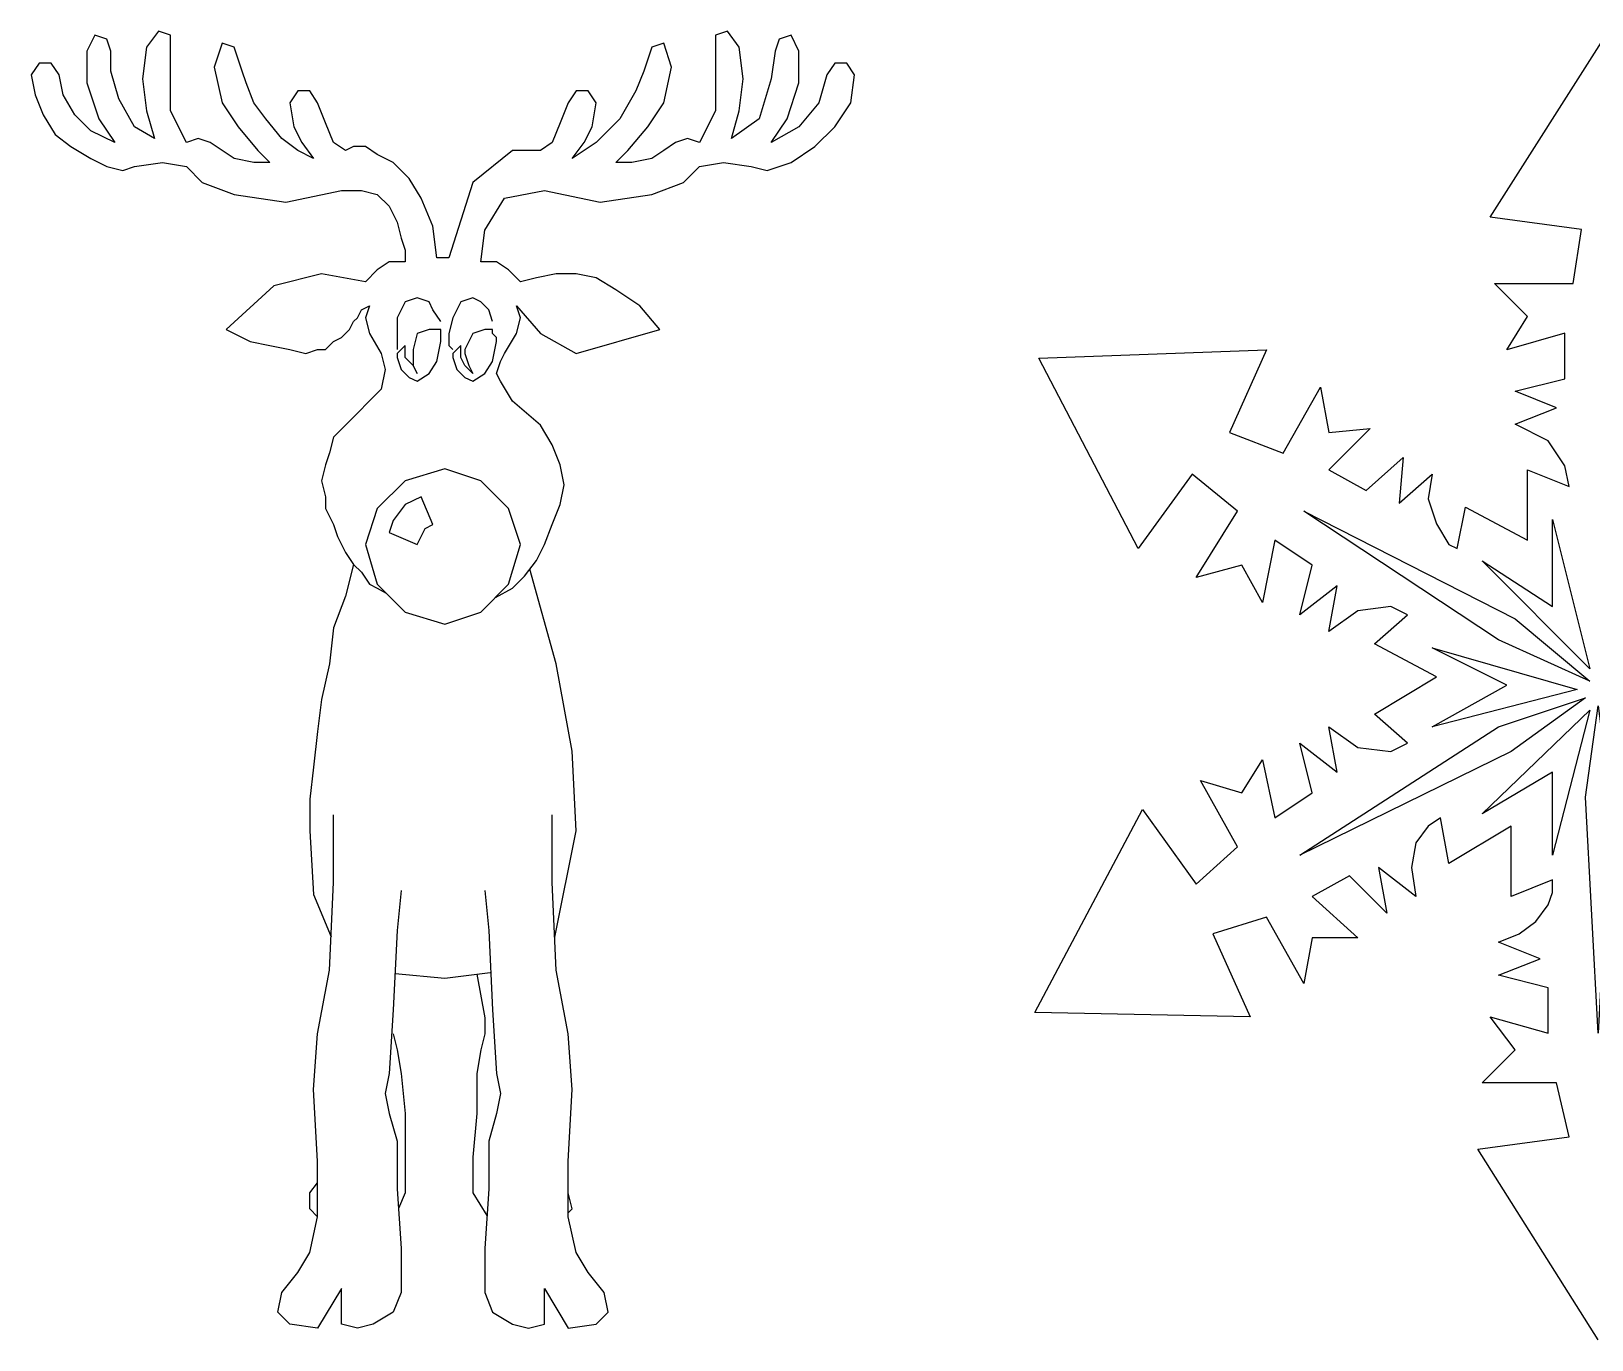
# Model space of a CAD drawing. Extents: x -95 to 513, y -317 to 40.
# Drawn here: x 43 to 131.5, y -54.2 to 20 of the extents above; entities that cross this region are included whole.
import ezdxf

# ---------------------------------------------------------------- set-up
doc = ezdxf.new("R2010")
doc.units = 0
doc.header["$MEASUREMENT"] = 0
doc.layers.get('0').update_dxf_attribs({"linetype": 'CONTINUOUS'})

msp = doc.modelspace()

# ---------------------------------------------------------------- linework, layer by layer
at = {"color": 1}
for p, q in [((46.617654, 19.803196), (46.166422, 18.900728)), ((47.294507, 19.577576), (46.617654, 19.803196)), ((47.520123, 18.900728), (47.294507, 19.577576)), ((50.227529, 20.028812), (49.550676, 19.126344)), ((50.904377, 19.803196), (50.227529, 20.028812)), ((50.904377, 18.900728), (50.904377, 19.803196)), ((82.490771, 20.028812), (81.813918, 19.803196)), ((81.813918, 19.803196), (81.813918, 18.900728)), ((83.167624, 19.126344), (82.490771, 20.028812)), ((85.423793, 19.577576), (85.198177, 18.900728)), ((86.100646, 19.803196), (85.423793, 19.577576)), ((86.551878, 18.900728), (86.100646, 19.803196)), ((46.166422, 18.900728), (46.166422, 18.900728)), ((46.166422, 18.900728), (46.166422, 17.09579)), ((47.520123, 17.772643), (47.520123, 18.900728)), ((47.520123, 18.900728), (47.520123, 18.900728)), ((49.550676, 19.126344), (49.32506, 17.321406)), ((49.550676, 19.126344), (49.550676, 19.126344)), ((50.904377, 17.547022), (50.904377, 18.900728)), ((50.904377, 18.900728), (50.904377, 18.900728)), ((53.837399, 19.35196), (53.386167, 17.998259)), ((54.514252, 19.126344), (53.837399, 19.35196)), ((54.965488, 17.772643), (54.514252, 19.126344)), ((78.204048, 19.126344), (77.752812, 17.772643)), ((78.880896, 19.35196), (78.204048, 19.126344)), ((79.332133, 17.998259), (78.880896, 19.35196)), ((81.813918, 18.900728), (81.813918, 18.900728)), ((81.813918, 18.900728), (81.813918, 17.547022)), ((83.39324, 17.321406), (83.167624, 19.126344)), ((83.167624, 19.126344), (83.167624, 19.126344)), ((85.198177, 18.900728), (84.972561, 17.321406)), ((85.198177, 18.900728), (85.198177, 18.900728)), ((86.551878, 17.09579), (86.551878, 18.900728)), ((86.551878, 18.900728), (86.551878, 18.900728)), ((43.459016, 18.223875), (43.007779, 17.547022)), ((44.135864, 18.223875), (43.459016, 18.223875)), ((44.587101, 17.547022), (44.135864, 18.223875)), ((47.971355, 16.193322), (47.520123, 17.772643)), ((53.386167, 17.998259), (53.386167, 17.998259)), ((53.386167, 17.998259), (53.837399, 15.967706)), ((55.191104, 17.09579), (54.965488, 17.772643)), ((54.965488, 17.772643), (54.965488, 17.772643)), ((77.752812, 17.772643), (77.30158, 16.644554)), ((77.752812, 17.772643), (77.752812, 17.772643)), ((78.880896, 15.967706), (79.332133, 17.998259)), ((79.332133, 17.998259), (79.332133, 17.998259)), ((88.582431, 18.223875), (88.131199, 17.547022)), ((89.259284, 18.223875), (88.582431, 18.223875)), ((89.71052, 17.547022), (89.259284, 18.223875)), ((43.007779, 17.547022), (43.007779, 17.547022)), ((43.007779, 17.547022), (43.2334, 16.418938)), ((44.812717, 16.418938), (44.587101, 17.547022)), ((44.587101, 17.547022), (44.587101, 17.547022)), ((46.166422, 17.09579), (46.84327, 15.065237)), ((49.32506, 17.321406), (49.550676, 15.516469)), ((50.904377, 15.516469), (50.904377, 17.547022)), ((55.642336, 15.967706), (55.191104, 17.09579)), ((81.813918, 17.547022), (81.813918, 15.516469)), ((83.167624, 15.516469), (83.39324, 17.321406)), ((84.972561, 17.321406), (84.295708, 15.065237)), ((85.87503, 15.065237), (86.551878, 17.09579)), ((88.131199, 17.547022), (87.679963, 15.967706)), ((88.131199, 17.547022), (88.131199, 17.547022)), ((89.4849, 15.967706), (89.71052, 17.547022)), ((89.71052, 17.547022), (89.71052, 17.547022)), ((43.2334, 16.418938), (43.684632, 15.290853)), ((45.489569, 15.290853), (44.812717, 16.418938)), ((48.873824, 14.614), (47.971355, 16.193322)), ((53.837399, 15.967706), (54.739868, 14.614)), ((56.319189, 15.065237), (55.642336, 15.967706)), ((58.124126, 16.644554), (57.67289, 15.967706)), ((57.67289, 15.967706), (57.67289, 15.967706)), ((57.67289, 15.967706), (57.89851, 14.614)), ((58.800979, 16.644554), (58.124126, 16.644554)), ((59.252211, 15.967706), (58.800979, 16.644554)), ((59.703447, 14.839617), (59.252211, 15.967706)), ((59.252211, 15.967706), (59.252211, 15.967706)), ((73.466089, 15.967706), (73.014852, 14.839617)), ((73.917321, 16.644554), (73.466089, 15.967706)), ((73.466089, 15.967706), (73.466089, 15.967706)), ((74.594174, 16.644554), (73.917321, 16.644554)), ((75.045406, 15.967706), (74.594174, 16.644554)), ((74.81979, 14.614), (75.045406, 15.967706)), ((75.045406, 15.967706), (75.045406, 15.967706)), ((77.30158, 16.644554), (76.399111, 15.065237)), ((77.978428, 14.614), (78.880896, 15.967706)), ((87.679963, 15.967706), (86.551878, 14.614)), ((88.582431, 14.614), (89.4849, 15.967706)), ((43.684632, 15.290853), (44.361485, 14.162768)), ((46.392038, 14.388384), (45.489569, 15.290853)), ((46.84327, 15.065237), (47.745739, 13.711532)), ((49.550676, 15.516469), (50.001913, 13.937152)), ((51.806846, 13.711532), (50.904377, 15.516469)), ((57.221657, 13.937152), (56.319189, 15.065237)), ((76.399111, 15.065237), (75.045406, 13.711532)), ((81.813918, 15.516469), (80.91145, 13.711532)), ((82.716387, 13.937152), (83.167624, 15.516469)), ((84.295708, 15.065237), (82.716387, 13.937152)), ((84.972561, 13.711532), (85.87503, 15.065237)), ((44.361485, 14.162768), (45.263953, 13.485916)), ((47.745739, 13.711532), (46.392038, 14.388384)), ((50.001913, 13.937152), (48.873824, 14.614)), ((54.739868, 14.614), (55.867957, 13.2603)), ((57.89851, 14.614), (58.349742, 13.711532)), ((60.154679, 13.711532), (59.703447, 14.839617)), ((73.014852, 14.839617), (72.56362, 13.711532)), ((74.368558, 13.711532), (74.81979, 14.614)), ((76.850343, 13.2603), (77.978428, 14.614)), ((86.551878, 14.614), (84.972561, 13.711532)), ((87.454346, 13.485916), (88.582431, 14.614)), ((45.263953, 13.485916), (46.392038, 12.809063)), ((47.745739, 13.711532), (47.745739, 13.711532)), ((50.001913, 13.937152), (50.001913, 13.937152)), ((52.483698, 13.937152), (51.806846, 13.711532)), ((51.806846, 13.711532), (51.806846, 13.711532)), ((53.160551, 13.711532), (52.483698, 13.937152)), ((53.837399, 13.2603), (53.160551, 13.711532)), ((58.124126, 13.2603), (57.221657, 13.937152)), ((58.349742, 13.711532), (59.026595, 12.809063)), ((60.831532, 13.2603), (60.154679, 13.711532)), ((61.282764, 13.485916), (60.831532, 13.2603)), ((61.959617, 13.485916), (61.282764, 13.485916)), ((62.636469, 13.034684), (61.959617, 13.485916)), ((72.56362, 13.711532), (71.886768, 13.2603)), ((75.045406, 13.711532), (73.691705, 12.809063)), ((73.691705, 12.809063), (74.368558, 13.711532)), ((79.557749, 13.711532), (78.880896, 13.2603)), ((80.234602, 13.937152), (79.557749, 13.711532)), ((80.91145, 13.711532), (80.234602, 13.937152)), ((80.91145, 13.711532), (80.91145, 13.711532)), ((82.716387, 13.937152), (82.716387, 13.937152)), ((84.972561, 13.711532), (84.972561, 13.711532)), ((86.100646, 12.583447), (87.454346, 13.485916)), ((46.392038, 12.809063), (47.294507, 12.357831)), ((48.873824, 12.357831), (50.453145, 12.583447)), ((50.453145, 12.583447), (51.806846, 12.357831)), ((54.514252, 12.809063), (53.837399, 13.2603)), ((53.837399, 13.2603), (53.837399, 13.2603)), ((55.642336, 12.583447), (54.514252, 12.809063)), ((56.544805, 12.583447), (55.642336, 12.583447)), ((55.867957, 13.2603), (56.544805, 12.583447)), ((56.544805, 12.583447), (56.544805, 12.583447)), ((59.026595, 12.809063), (58.124126, 13.2603)), ((59.026595, 12.809063), (59.026595, 12.809063)), ((60.831532, 13.2603), (60.831532, 13.2603)), ((63.538938, 12.583447), (62.636469, 13.034684)), ((64.441402, 11.680978), (63.538938, 12.583447)), ((70.307451, 13.2603), (68.051277, 11.455362)), ((71.886768, 13.2603), (70.307451, 13.2603)), ((71.886768, 13.2603), (71.886768, 13.2603)), ((73.691705, 12.809063), (73.691705, 12.809063)), ((76.173495, 12.583447), (76.850343, 13.2603)), ((77.075959, 12.583447), (76.173495, 12.583447)), ((76.173495, 12.583447), (76.173495, 12.583447)), ((78.204048, 12.809063), (77.075959, 12.583447)), ((78.880896, 13.2603), (78.204048, 12.809063)), ((78.880896, 13.2603), (78.880896, 13.2603)), ((80.91145, 12.357831), (82.265155, 12.583447)), ((82.265155, 12.583447), (83.844472, 12.357831)), ((84.746941, 12.132215), (86.100646, 12.583447)), ((47.294507, 12.357831), (48.196975, 12.132215)), ((48.196975, 12.132215), (48.873824, 12.357831)), ((48.873824, 12.357831), (48.873824, 12.357831)), ((51.806846, 12.357831), (52.709314, 11.455362)), ((65.118255, 10.552894), (64.441402, 11.680978)), ((80.008985, 11.455362), (80.91145, 12.357831)), ((83.844472, 12.357831), (83.844472, 12.357831)), ((83.844472, 12.357831), (84.746941, 12.132215)), ((52.709314, 11.455362), (52.709314, 11.455362)), ((52.709314, 11.455362), (54.514252, 10.77851)), ((54.514252, 10.77851), (57.447274, 10.327278)), ((57.447274, 10.327278), (60.605912, 11.00413)), ((60.605912, 11.00413), (60.605912, 11.00413)), ((60.605912, 11.00413), (61.734001, 11.00413)), ((61.734001, 11.00413), (62.636469, 10.77851)), ((62.636469, 10.77851), (63.313318, 10.101661)), ((68.051277, 11.455362), (66.697576, 7.168639)), ((69.856214, 10.552894), (72.112384, 11.00413)), ((72.112384, 11.00413), (72.112384, 11.00413)), ((72.112384, 11.00413), (75.271026, 10.327278)), ((75.271026, 10.327278), (78.204048, 10.77851)), ((78.204048, 10.77851), (80.008985, 11.455362)), ((80.008985, 11.455362), (80.008985, 11.455362)), ((63.313318, 10.101661), (63.764554, 9.199193)), ((65.795107, 8.973572), (65.118255, 10.552894)), ((68.72813, 8.747956), (69.856214, 10.552894)), ((63.764554, 9.199193), (63.99017, 8.296724)), ((66.020724, 7.168639), (65.795107, 8.973572)), ((63.99017, 8.296724), (64.215786, 7.619872)), ((68.502513, 6.943019), (68.72813, 8.747956)), ((64.215786, 7.619872), (64.215786, 6.943019)), ((66.697576, 7.168639), (66.020724, 7.168639)), ((66.697576, 7.168639), (66.697576, 7.168639)), ((59.477827, 6.266171), (56.770425, 5.589318)), ((61.959617, 5.814934), (59.477827, 6.266171)), ((62.636469, 6.491787), (61.959617, 5.814934)), ((63.313318, 6.943019), (62.636469, 6.491787)), ((64.215786, 6.943019), (63.313318, 6.943019)), ((64.215786, 6.943019), (64.215786, 6.943019)), ((69.404982, 6.943019), (68.502513, 6.943019)), ((68.502513, 6.943019), (68.502513, 6.943019)), ((70.08183, 6.491787), (69.404982, 6.943019)), ((70.758683, 5.814934), (70.08183, 6.491787)), ((72.789236, 6.266171), (71.661152, 6.04055)), ((73.917321, 6.266171), (72.789236, 6.266171)), ((75.045406, 6.04055), (73.917321, 6.266171)), ((56.770425, 5.589318), (54.063019, 3.107528)), ((61.959617, 5.814934), (61.959617, 5.814934)), ((71.661152, 6.04055), (70.758683, 5.814934)), ((70.758683, 5.814934), (70.758683, 5.814934)), ((76.173495, 5.363702), (75.045406, 6.04055)), ((77.527196, 4.461233), (76.173495, 5.363702)), ((61.734001, 4.235617), (62.185233, 4.461233)), ((62.185233, 4.461233), (61.959617, 3.784381)), ((62.185233, 4.461233), (62.185233, 4.461233)), ((70.758683, 3.784381), (70.533067, 4.461233)), ((70.533067, 4.461233), (70.533067, 4.461233)), ((70.533067, 4.461233), (71.886768, 2.881912)), ((78.65528, 3.107528), (77.527196, 4.461233)), ((61.057148, 3.107528), (61.282764, 3.558765)), ((61.282764, 3.558765), (61.50838, 3.784381)), ((61.50838, 3.784381), (61.734001, 4.235617)), ((61.959617, 3.784381), (62.185233, 2.881912)), ((70.533067, 2.881912), (70.758683, 3.784381)), ((54.063019, 3.107528), (54.063019, 3.107528)), ((54.063019, 3.107528), (55.41672, 2.43068)), ((60.154679, 2.43068), (60.605912, 2.656296)), ((60.605912, 2.656296), (61.057148, 3.107528)), ((62.185233, 2.881912), (62.862085, 1.753828)), ((69.856214, 1.753828), (70.533067, 2.881912)), ((71.886768, 2.881912), (73.917321, 1.753828)), ((73.917321, 1.753828), (78.65528, 3.107528)), ((78.65528, 3.107528), (78.65528, 3.107528)), ((55.41672, 2.43068), (56.544805, 2.20506)), ((56.544805, 2.20506), (57.67289, 1.979444)), ((57.67289, 1.979444), (58.575358, 1.753828)), ((58.575358, 1.753828), (59.252211, 1.979444)), ((59.252211, 1.979444), (59.703447, 1.979444)), ((59.703447, 1.979444), (60.154679, 2.43068)), ((62.862085, 1.753828), (62.862085, 1.753828)), ((62.862085, 1.753828), (63.087702, 0.851359)), ((69.404982, 0.625743), (69.630598, 1.302591)), ((69.630598, 1.302591), (69.856214, 1.753828)), ((69.856214, 1.753828), (69.856214, 1.753828)), ((63.087702, 0.851359), (62.862085, -0.276726)), ((69.630598, 0.174506), (69.404982, 0.625743)), ((70.307451, -0.953578), (69.630598, 0.174506)), ((62.862085, -0.276726), (60.831532, -2.307279)), ((71.886768, -2.307279), (70.307451, -0.953578)), ((60.831532, -2.307279), (60.154679, -2.984132)), ((60.831532, -2.307279), (60.831532, -2.307279)), ((72.56362, -3.435364), (71.886768, -2.307279)), ((71.886768, -2.307279), (71.886768, -2.307279)), ((60.154679, -2.984132), (59.929063, -3.8866)), ((73.014852, -4.563453), (72.56362, -3.435364)), ((59.929063, -3.8866), (59.703447, -4.563453)), ((59.703447, -4.563453), (59.477827, -5.465917)), ((73.240473, -5.691538), (73.014852, -4.563453)), ((59.477827, -5.465917), (59.703447, -6.368386)), ((73.014852, -6.819622), (73.240473, -5.691538)), ((59.703447, -6.368386), (59.703447, -7.045239)), ((59.703447, -7.045239), (60.154679, -7.947707)), ((72.56362, -7.947707), (73.014852, -6.819622)), ((60.154679, -7.947707), (60.380296, -8.62456)), ((72.112384, -9.075792), (72.56362, -7.947707)), ((60.380296, -8.62456), (60.831532, -9.527028)), ((60.831532, -9.527028), (61.282764, -10.203877)), ((71.661152, -9.978261), (72.112384, -9.075792)), ((61.282764, -10.203877), (60.831532, -12.008814)), ((61.282764, -10.203877), (61.734001, -10.655113)), ((70.984299, -10.880729), (71.661152, -9.978261)), ((72.789236, -15.844305), (71.288696, -10.474868)), ((61.734001, -10.655113), (62.185233, -11.331966)), ((62.185233, -11.331966), (62.636469, -11.557582)), ((70.307451, -11.557582), (70.984299, -10.880729)), ((60.831532, -12.008814), (60.154679, -13.813751)), ((62.636469, -11.557582), (63.139155, -11.834651)), ((69.334757, -12.07904), (70.307451, -11.557582)), ((60.154679, -13.813751), (59.929063, -15.844305)), ((59.929063, -15.844305), (59.477827, -17.874858)), ((73.691705, -20.80788), (72.789236, -15.844305)), ((59.477827, -17.874858), (59.252211, -19.679795)), ((59.252211, -19.679795), (59.026595, -21.710349)), ((73.917321, -25.320223), (73.691705, -20.80788)), ((59.026595, -21.710349), (58.800979, -23.515286)), ((58.800979, -23.515286), (58.800979, -25.320223)), ((60.154679, -28.253245), (60.154679, -24.417755)), ((72.56362, -28.253245), (72.56362, -24.417755)), ((58.800979, -25.320223), (58.800979, -25.320223)), ((58.800979, -25.320223), (59.026595, -28.930098)), ((72.704653, -31.355985), (73.917321, -25.320223)), ((73.917321, -25.320223), (73.917321, -25.320223)), ((59.929063, -33.216821), (60.154679, -28.253245)), ((72.789236, -33.216821), (72.56362, -28.253245)), ((59.026595, -28.930098), (60.014918, -31.328006)), ((63.99017, -28.704478), (63.764554, -30.960651)), ((68.72813, -28.704478), (68.953746, -30.960651)), ((63.764554, -30.960651), (63.538938, -35.47299)), ((68.953746, -30.960651), (69.179362, -35.47299)), ((59.252211, -36.826695), (59.929063, -33.216821)), ((63.642219, -33.407355), (66.47196, -33.668057)), ((66.47196, -33.668057), (69.031653, -33.348094)), ((68.281117, -33.441911), (68.72813, -35.924227)), ((73.466089, -36.826695), (72.789236, -33.216821)), ((66.47196, -33.668057), (66.47196, -33.668057)), ((63.538938, -35.47299), (63.313318, -39.082865)), ((68.72813, -35.924227), (68.72813, -35.924227)), ((68.72813, -35.924227), (68.72813, -36.826695)), ((69.179362, -35.47299), (69.404982, -39.082865)), ((59.026595, -39.985334), (59.252211, -36.826695)), ((59.252211, -36.826695), (59.252211, -36.826695)), ((63.538938, -36.826695), (63.764554, -37.729164)), ((68.72813, -36.826695), (68.502513, -37.729164)), ((73.691705, -39.985334), (73.466089, -36.826695)), ((73.466089, -36.826695), (73.466089, -36.826695)), ((63.764554, -37.729164), (63.99017, -39.082865)), ((68.502513, -37.729164), (68.276893, -39.082865)), ((63.313318, -39.082865), (63.087702, -40.21095)), ((63.313318, -39.082865), (63.313318, -39.082865)), ((63.99017, -39.082865), (63.99017, -39.082865)), ((63.99017, -39.082865), (64.215786, -41.339039)), ((68.276893, -39.082865), (68.276893, -39.082865)), ((68.276893, -39.082865), (68.276893, -41.339039)), ((69.404982, -39.082865), (69.404982, -39.082865)), ((69.404982, -39.082865), (69.630598, -40.21095)), ((59.252211, -44.04644), (59.026595, -39.985334)), ((63.087702, -40.21095), (63.313318, -41.339039)), ((69.630598, -40.21095), (69.404982, -41.339039)), ((73.466089, -44.04644), (73.691705, -39.985334)), ((63.313318, -41.339039), (63.764554, -42.918356)), ((64.215786, -41.339039), (64.215786, -43.820824)), ((68.276893, -41.339039), (68.051277, -43.820824)), ((69.404982, -41.339039), (68.953746, -42.918356)), ((63.764554, -42.918356), (63.764554, -42.918356)), ((63.764554, -42.918356), (63.764554, -45.625762)), ((68.953746, -42.918356), (68.953746, -42.918356)), ((68.953746, -42.918356), (68.953746, -45.625762)), ((59.252211, -47.205083), (59.252211, -44.04644)), ((64.215786, -43.820824), (64.215786, -45.851378)), ((68.051277, -43.820824), (68.051277, -45.851378)), ((73.466089, -47.205083), (73.466089, -44.04644)), ((58.800979, -45.851378), (59.252211, -45.284194)), ((58.800979, -46.753846), (58.800979, -45.851378)), ((58.800979, -45.851378), (58.800979, -45.851378)), ((63.764554, -45.625762), (63.99017, -49.010016)), ((64.215786, -45.851378), (63.838342, -46.732577)), ((64.215786, -45.851378), (64.215786, -45.851378)), ((68.051277, -45.851378), (68.051277, -45.851378)), ((68.051277, -45.851378), (68.853696, -47.126511)), ((68.953746, -45.625762), (68.72813, -49.010016)), ((73.691705, -46.753846), (73.466089, -45.851378)), ((73.466089, -45.851378), (73.466089, -45.851378)), ((59.252211, -47.205083), (58.800979, -46.753846)), ((73.466089, -46.975818), (73.691705, -46.753846)), ((58.800979, -49.235636), (59.252211, -47.205083)), ((59.252211, -47.205083), (59.252211, -47.205083)), ((73.917321, -49.235636), (73.466089, -47.205083)), ((73.466089, -47.205083), (73.466089, -47.205083)), ((58.124126, -50.363721), (58.800979, -49.235636)), ((63.99017, -49.010016), (63.99017, -51.491806)), ((68.72813, -49.010016), (68.72813, -51.491806)), ((74.594174, -50.363721), (73.917321, -49.235636)), ((57.221657, -51.491806), (58.124126, -50.363721)), ((75.496642, -51.491806), (74.594174, -50.363721)), ((60.605912, -51.26619), (59.252211, -53.522359)), ((60.605912, -53.296743), (60.605912, -51.26619)), ((72.112384, -53.296743), (72.112384, -51.26619)), ((72.112384, -51.26619), (73.466089, -53.522359)), ((56.996041, -52.61989), (57.221657, -51.491806)), ((57.221657, -51.491806), (57.221657, -51.491806)), ((63.99017, -51.491806), (63.538938, -52.61989)), ((63.99017, -51.491806), (63.99017, -51.491806)), ((68.72813, -51.491806), (68.72813, -51.491806)), ((68.72813, -51.491806), (69.179362, -52.61989)), ((75.722258, -52.61989), (75.496642, -51.491806)), ((75.496642, -51.491806), (75.496642, -51.491806)), ((57.67289, -53.296743), (56.996041, -52.61989)), ((63.538938, -52.61989), (62.410849, -53.296743)), ((69.179362, -52.61989), (70.307451, -53.296743)), ((75.045406, -53.296743), (75.722258, -52.61989)), ((59.252211, -53.522359), (57.67289, -53.296743)), ((61.50838, -53.522359), (60.605912, -53.296743)), ((60.605912, -53.296743), (60.605912, -53.296743)), ((62.410849, -53.296743), (61.50838, -53.522359)), ((70.307451, -53.296743), (71.209915, -53.522359)), ((71.209915, -53.522359), (72.112384, -53.296743)), ((72.112384, -53.296743), (72.112384, -53.296743)), ((73.466089, -53.522359), (75.045406, -53.296743))]:
    msp.add_line(p, q, dxfattribs=at)
at = {"color": 4}
for p, q in [((125.762885, 9.483278), (132.340526, 19.819578)), ((130.931035, 8.778536), (125.762885, 9.483278)), ((130.461197, 5.724627), (130.931035, 8.778536)), ((127.877126, 3.845298), (125.997797, 5.724627)), ((125.997797, 5.724627), (130.461197, 5.724627)), ((126.702546, 1.965969), (127.877126, 3.845298)), ((129.991367, 2.905637), (126.702546, 1.965969)), ((129.991367, 0.321558), (129.991367, 2.905637)), ((100.157047, 1.496138), (113.077426, 1.965969)), ((113.077426, 1.965969), (110.963178, -2.732343)), ((105.795028, -9.309992), (100.157047, 1.496138)), ((127.172376, -0.383184), (129.991367, 0.321558)), ((114.017087, -3.906923), (116.131327, -0.148272)), ((116.131327, -0.148272), (116.601165, -2.732343)), ((129.521536, -1.322852), (127.172376, -0.383184)), ((127.172376, -2.262513), (129.521536, -1.322852)), ((116.601165, -2.732343), (118.950318, -2.497432)), ((118.950318, -2.497432), (116.601165, -4.846591)), ((129.051706, -3.202181), (127.172376, -2.262513)), ((127.172376, -2.262513), (127.172376, -2.262513)), ((110.963178, -2.732343), (114.017087, -3.906923)), ((129.991367, -4.611673), (129.051706, -3.202181)), ((118.715406, -6.021171), (120.829647, -4.141842)), ((120.829647, -4.141842), (120.594735, -6.725914)), ((108.848937, -5.081503), (105.795028, -9.309992)), ((111.433015, -7.195751), (108.848937, -5.081503)), ((116.601165, -4.846591), (118.715406, -6.021171)), ((120.594735, -6.725914), (122.474057, -5.081503)), ((122.474057, -5.081503), (122.239145, -6.491002)), ((127.877126, -8.840162), (127.877126, -4.846591)), ((127.877126, -4.846591), (130.226285, -5.786252)), ((130.226285, -5.786252), (129.991367, -4.611673)), ((122.239145, -6.491002), (122.708976, -7.900493)), ((123.883556, -9.309992), (124.353386, -6.960832)), ((124.353386, -6.960832), (127.877126, -8.840162)), ((109.083855, -10.954402), (111.433015, -7.195751)), ((122.708976, -7.900493), (123.413725, -9.075073)), ((113.547256, -8.840162), (112.842507, -12.363901)), ((115.661497, -10.249653), (113.547256, -8.840162)), ((123.413725, -9.075073), (123.883556, -9.309992)), ((123.883556, -9.309992), (123.883556, -9.309992)), ((111.667927, -10.249653), (109.083855, -10.954402)), ((112.842507, -12.363901), (111.667927, -10.249653)), ((114.956748, -13.068643), (115.661497, -10.249653)), ((117.070996, -11.424233), (114.956748, -13.068643)), ((116.601165, -14.008311), (117.070996, -11.424233)), ((118.245575, -12.833732), (116.601165, -14.008311)), ((120.124897, -12.598813), (118.245575, -12.833732)), ((119.185236, -14.713061), (121.064566, -13.068643)), ((121.064566, -13.068643), (120.124897, -12.598813)), ((116.601165, -14.008311), (116.601165, -14.008311)), ((122.708976, -16.592383), (119.185236, -14.713061)), ((119.185236, -18.706631), (122.708976, -16.592383)), ((117.070996, -21.995451), (116.601165, -19.411373)), ((116.601165, -19.411373), (118.245575, -20.585953)), ((121.064566, -20.351041), (119.185236, -18.706631)), ((115.661497, -23.170031), (114.956748, -20.351041)), ((114.956748, -20.351041), (117.070996, -21.995451)), ((120.124897, -20.820872), (121.064566, -20.351041)), ((121.064566, -20.351041), (121.064566, -20.351041)), ((118.245575, -20.585953), (120.124897, -20.820872)), ((111.667927, -23.170031), (112.842507, -21.290702)), ((112.842507, -21.290702), (113.547256, -24.579523)), ((111.433015, -26.22394), (109.318767, -22.465282)), ((109.318767, -22.465282), (111.667927, -23.170031)), ((113.547256, -24.579523), (115.661497, -23.170031)), ((99.922128, -35.620572), (106.029946, -24.109692)), ((106.029946, -24.109692), (109.083855, -28.338181)), ((122.943895, -24.579523), (122.239145, -25.04936)), ((123.413725, -27.163601), (122.943895, -24.579523)), ((122.239145, -25.04936), (121.534396, -25.989021)), ((126.937465, -25.04936), (123.413725, -27.163601)), ((126.937465, -29.04293), (126.937465, -25.04936)), ((109.083855, -28.338181), (111.433015, -26.22394)), ((121.534396, -25.989021), (121.299477, -27.39852)), ((121.534396, -29.04293), (119.420155, -27.39852)), ((119.420155, -27.39852), (119.889986, -29.982591)), ((121.299477, -27.39852), (121.534396, -29.04293)), ((117.775738, -27.868351), (115.661497, -29.04293)), ((119.889986, -29.982591), (117.775738, -27.868351)), ((129.286617, -28.103262), (126.937465, -29.04293)), ((129.286617, -28.808012), (129.286617, -28.103262)), ((129.286617, -28.103262), (129.286617, -28.103262)), ((115.661497, -29.04293), (118.245575, -31.39209)), ((121.534396, -29.04293), (121.534396, -29.04293)), ((129.051706, -29.512761), (129.286617, -28.808012)), ((128.346956, -30.452422), (129.051706, -29.512761)), ((113.077426, -30.21751), (110.023516, -31.157171)), ((115.191666, -33.976162), (113.077426, -30.21751)), ((127.407295, -31.157171), (128.346956, -30.452422)), ((110.023516, -31.157171), (112.137757, -35.855491)), ((115.661497, -31.39209), (115.191666, -33.976162)), ((118.245575, -31.39209), (115.661497, -31.39209)), ((126.232715, -31.627002), (127.407295, -31.157171)), ((128.581875, -32.56667), (126.232715, -31.627002)), ((126.232715, -33.506331), (128.581875, -32.56667)), ((129.051706, -34.21108), (126.232715, -33.506331)), ((129.051706, -36.795152), (129.051706, -34.21108)), ((112.137757, -35.855491), (99.922128, -35.620572)), ((99.922128, -35.620572), (99.922128, -35.620572)), ((127.172376, -37.73482), (125.762885, -35.855491)), ((125.762885, -35.855491), (129.051706, -36.795152)), ((125.293047, -39.614142), (127.172376, -37.73482)), ((129.521536, -39.614142), (125.293047, -39.614142)), ((130.226285, -42.668051), (129.521536, -39.614142)), ((125.058136, -43.3728), (130.226285, -42.668051)), ((131.870696, -54.17893), (125.058136, -43.3728))]:
    msp.add_line(p, q, dxfattribs=at)
at = {"color": 1}
for points in [[(66.24634, 3.558765), (65.795107, 4.235617), (65.569491, 4.68685), (64.892639, 4.912466), (64.892639, 4.912466), (64.215786, 4.68685), (63.764554, 3.784381), (63.764554, 2.881912), (63.764554, 2.881912), (63.764554, 2.43068), (63.764554, 2.20506), (63.764554, 1.979444)], [(69.179362, 3.558765), (68.953746, 4.235617), (68.502513, 4.68685), (68.051277, 4.912466), (68.051277, 4.912466), (67.374424, 4.68685), (66.923192, 3.784381), (66.697576, 2.881912), (66.697576, 2.881912), (66.697576, 2.43068), (66.697576, 2.20506), (66.923192, 1.979444)], [(63.764554, 1.528211), (63.99017, 0.851359), (64.441402, 0.400127), (64.892639, 0.174506), (64.892639, 0.174506), (65.569491, 0.625743), (66.020724, 1.302591), (66.24634, 2.43068), (66.24634, 2.43068), (66.24634, 2.656296), (66.24634, 2.881912), (66.24634, 3.107528), (66.24634, 3.107528), (65.569491, 3.107528), (64.892639, 2.881912), (64.667023, 1.979444), (64.667023, 1.979444), (64.667023, 1.753828), (64.667023, 1.076975), (64.892639, 0.625743), (64.892639, 0.625743), (64.667023, 1.076975), (64.215786, 1.528211), (64.215786, 2.20506), (64.215786, 2.20506), (63.99017, 1.979444), (63.764554, 1.753828), (63.764554, 1.528211), (63.764554, 1.528211)], [(66.923192, 1.528211), (67.148808, 0.851359), (67.600045, 0.400127), (68.051277, 0.174506), (68.051277, 0.174506), (68.72813, 0.625743), (69.179362, 1.302591), (69.404982, 2.43068), (69.404982, 2.43068), (69.404982, 2.656296), (69.179362, 2.881912), (69.179362, 3.107528), (69.179362, 3.107528), (68.72813, 3.107528), (68.051277, 2.881912), (67.600045, 1.979444), (67.600045, 1.979444), (67.600045, 1.753828), (67.825661, 1.076975), (68.051277, 0.625743), (68.051277, 0.625743), (67.600045, 1.076975), (67.374424, 1.528211), (67.374424, 2.20506), (67.374424, 2.20506), (67.148808, 1.979444), (66.923192, 1.753828), (66.923192, 1.528211), (66.923192, 1.528211)], [(66.47196, -13.588135), (68.502513, -12.911283), (70.08183, -11.331966), (70.758683, -9.075792), (70.758683, -9.075792), (70.08183, -7.045239), (68.502513, -5.465917), (66.47196, -4.789069), (66.47196, -4.789069), (64.215786, -5.465917), (62.636469, -7.045239), (61.959617, -9.075792), (61.959617, -9.075792), (62.636469, -11.331966), (64.215786, -12.911283), (66.47196, -13.588135), (66.47196, -13.588135)], [(65.118255, -6.368386), (64.215786, -6.819622), (63.538938, -7.722091), (63.313318, -8.398944), (63.313318, -8.398944), (64.892639, -9.075792), (65.118255, -8.62456), (65.343871, -8.173323), (65.795107, -7.947707), (65.795107, -7.947707), (65.118255, -6.368386), (65.118255, -6.368386)]]:
    msp.add_lwpolyline(points, dxfattribs=at)
at = {"color": 7}
for points in [[(115.191666, -7.195751), (127.172376, -13.303562), (131.400865, -16.827302), (126.232715, -14.478142), (115.191666, -7.195751), (115.191666, -7.195751)], [(131.400865, -16.122552), (125.293047, -10.014741), (129.286617, -12.598813), (129.286617, -7.665582), (131.400865, -16.122552), (131.400865, -16.122552)], [(130.696116, -17.297132), (122.474057, -19.411373), (126.702546, -17.062213), (122.474057, -14.947972), (130.696116, -17.297132), (130.696116, -17.297132)], [(114.956748, -26.693771), (126.232715, -19.411373), (131.165946, -17.766963), (126.937465, -20.820872), (114.956748, -26.693771), (114.956748, -26.693771)], [(131.400865, -18.471712), (129.286617, -26.693771), (129.286617, -21.995451), (125.293047, -24.344611), (131.400865, -18.471712), (131.400865, -18.471712)], [(131.870696, -36.795152), (131.165946, -23.404943), (131.870696, -18.236793), (132.575445, -23.639862), (131.870696, -36.795152), (131.870696, -36.795152)]]:
    msp.add_lwpolyline(points, dxfattribs=at)

doc.saveas('drawing.dxf')
